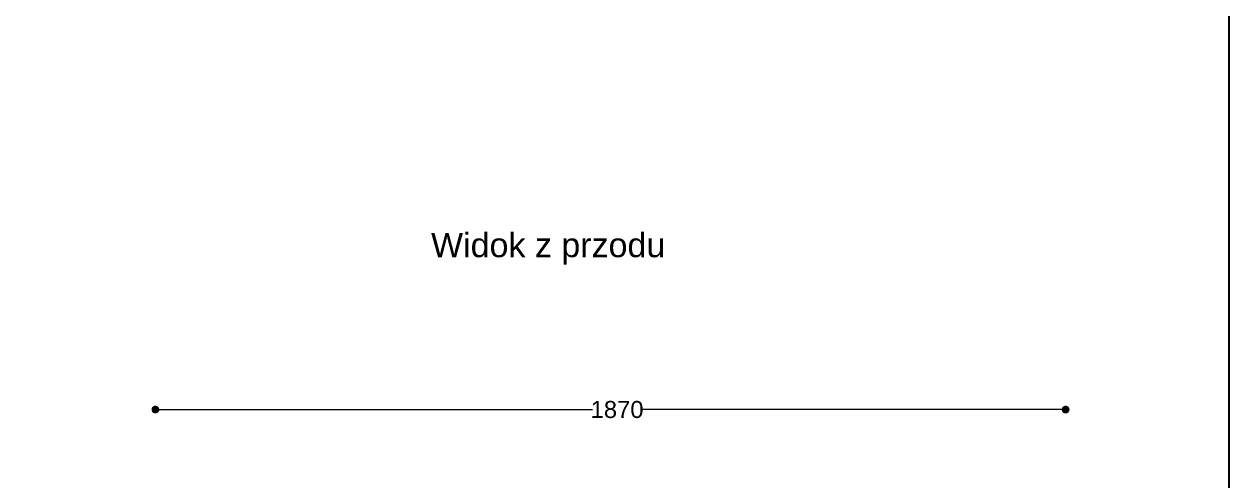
# Model space of a CAD drawing. Header units: millimetres. Extents: x 27531 to 32481, y 14140 to 19587.
# Drawn here: x 30006 to 32481, y 15926 to 16863 of the extents above; entities that cross this region are included whole.
import ezdxf

# ---------------------------------------------------------------- set-up
doc = ezdxf.new("R2010")
doc.units = ezdxf.units.MM
doc.header["$LTSCALE"] = 3
doc.styles.get("Standard").update_dxf_attribs({"font": 'arial.ttf'})
doc.dimstyles.new('MATEUSZ', dxfattribs={"dimtxt": 35, "dimasz": 16, "dimexe": 0.18, "dimexo": 0.0625, "dimgap": 0.09, "dimtad": 0, "dimdec": 0, "dimdsep": 46, "dimtxsty": 'Standard', "dimblk": 'DOT', "dimcen": 0.09, "dimse1": 1, "dimse2": 1, "dimadec": 0, "dimazin": 0, "dimtfac": 1, "dimtdec": 0, "dimtofl": 0, "dimtmove": 0, "dimatfit": 3, "dimfxl": 1, "dimtolj": 1, "dimtzin": 0, "dimlwd": 9, "dimlwe": 9, "dimarcsym": 0})

# ---------------------------------------------------------------- blocks, each defined once
blk = doc.blocks.new('_Dot')
at = {"color": 0, "linetype": 'ByBlock', "lineweight": -2}
blk.add_line((-0.5, 0), (-1, 0), dxfattribs=at)
at = {"color": 0, "linetype": 'ByBlock', "const_width": 0.5}
blk.add_lwpolyline([(-0.25, 0, 1), (0.25, 0, 1)], format="xyb", close=True, dxfattribs=at)
blk = doc.blocks.new('*D24')
at = {"color": 0, "lineweight": 9, "transparency": 16777216}
for p, q in [((30291.6, 16070.7), (31173.4, 16070.7)), ((32129.6, 16070.7), (31274.7, 16070.7))]:
    blk.add_line(p, q, dxfattribs=at)
at = {"layer": 'Defpoints', "color": 0, "transparency": 16777216}
for p in [(30275.6, 16070.7), (30275.6, 14931.2), (32145.6, 14931.2)]:
    blk.add_point(p, dxfattribs=at)
at = {"color": 0, "lineweight": 9, "transparency": 16777216, "xscale": 16, "yscale": 16, "zscale": 16, "rotation": 180}
blk.add_blockref('_Dot', (30275.6, 16070.7), dxfattribs=at)
at = {"color": 0, "lineweight": 9, "transparency": 16777216, "xscale": 16, "yscale": 16, "zscale": 16}
blk.add_blockref('_Dot', (32145.6, 16070.7), dxfattribs=at)
at = {"color": 0, "transparency": 16777216, "insert": (31224.1, 16070.7), "char_height": 35, "attachment_point": 5}
blk.add_mtext('\\A1;1870', dxfattribs=at)

msp = doc.modelspace()

# ---------------------------------------------------------------- linework, layer by layer
msp.add_lwpolyline([(27530.6, 19587.1), (32481, 19587.1), (32481, 14139.6), (27530.6, 14139.6)], close=True)

# ---------------------------------------------------------------- texts
at = {"insert": (30841.8, 16434.1), "char_height": 50, "attachment_point": 1}
msp.add_mtext_dynamic_manual_height_columns('Widok z przodu', width=1167.306, gutter_width=1, heights=[0], dxfattribs=at)

# ---------------------------------------------------------------- dimensions: what is measured, and where the dimension line sits
dim = msp.add_linear_dim(base=(30275.6, 16070.7), p1=(32145.6, 14931.2), p2=(30275.6, 14931.2), angle=180, dimstyle='MATEUSZ')
dim.commit()
dim.dimension.update_dxf_attribs({"geometry": '*D24', "text_midpoint": (31224.1, 16070.7), "dimtype": 160})

doc.saveas('drawing.dxf')
